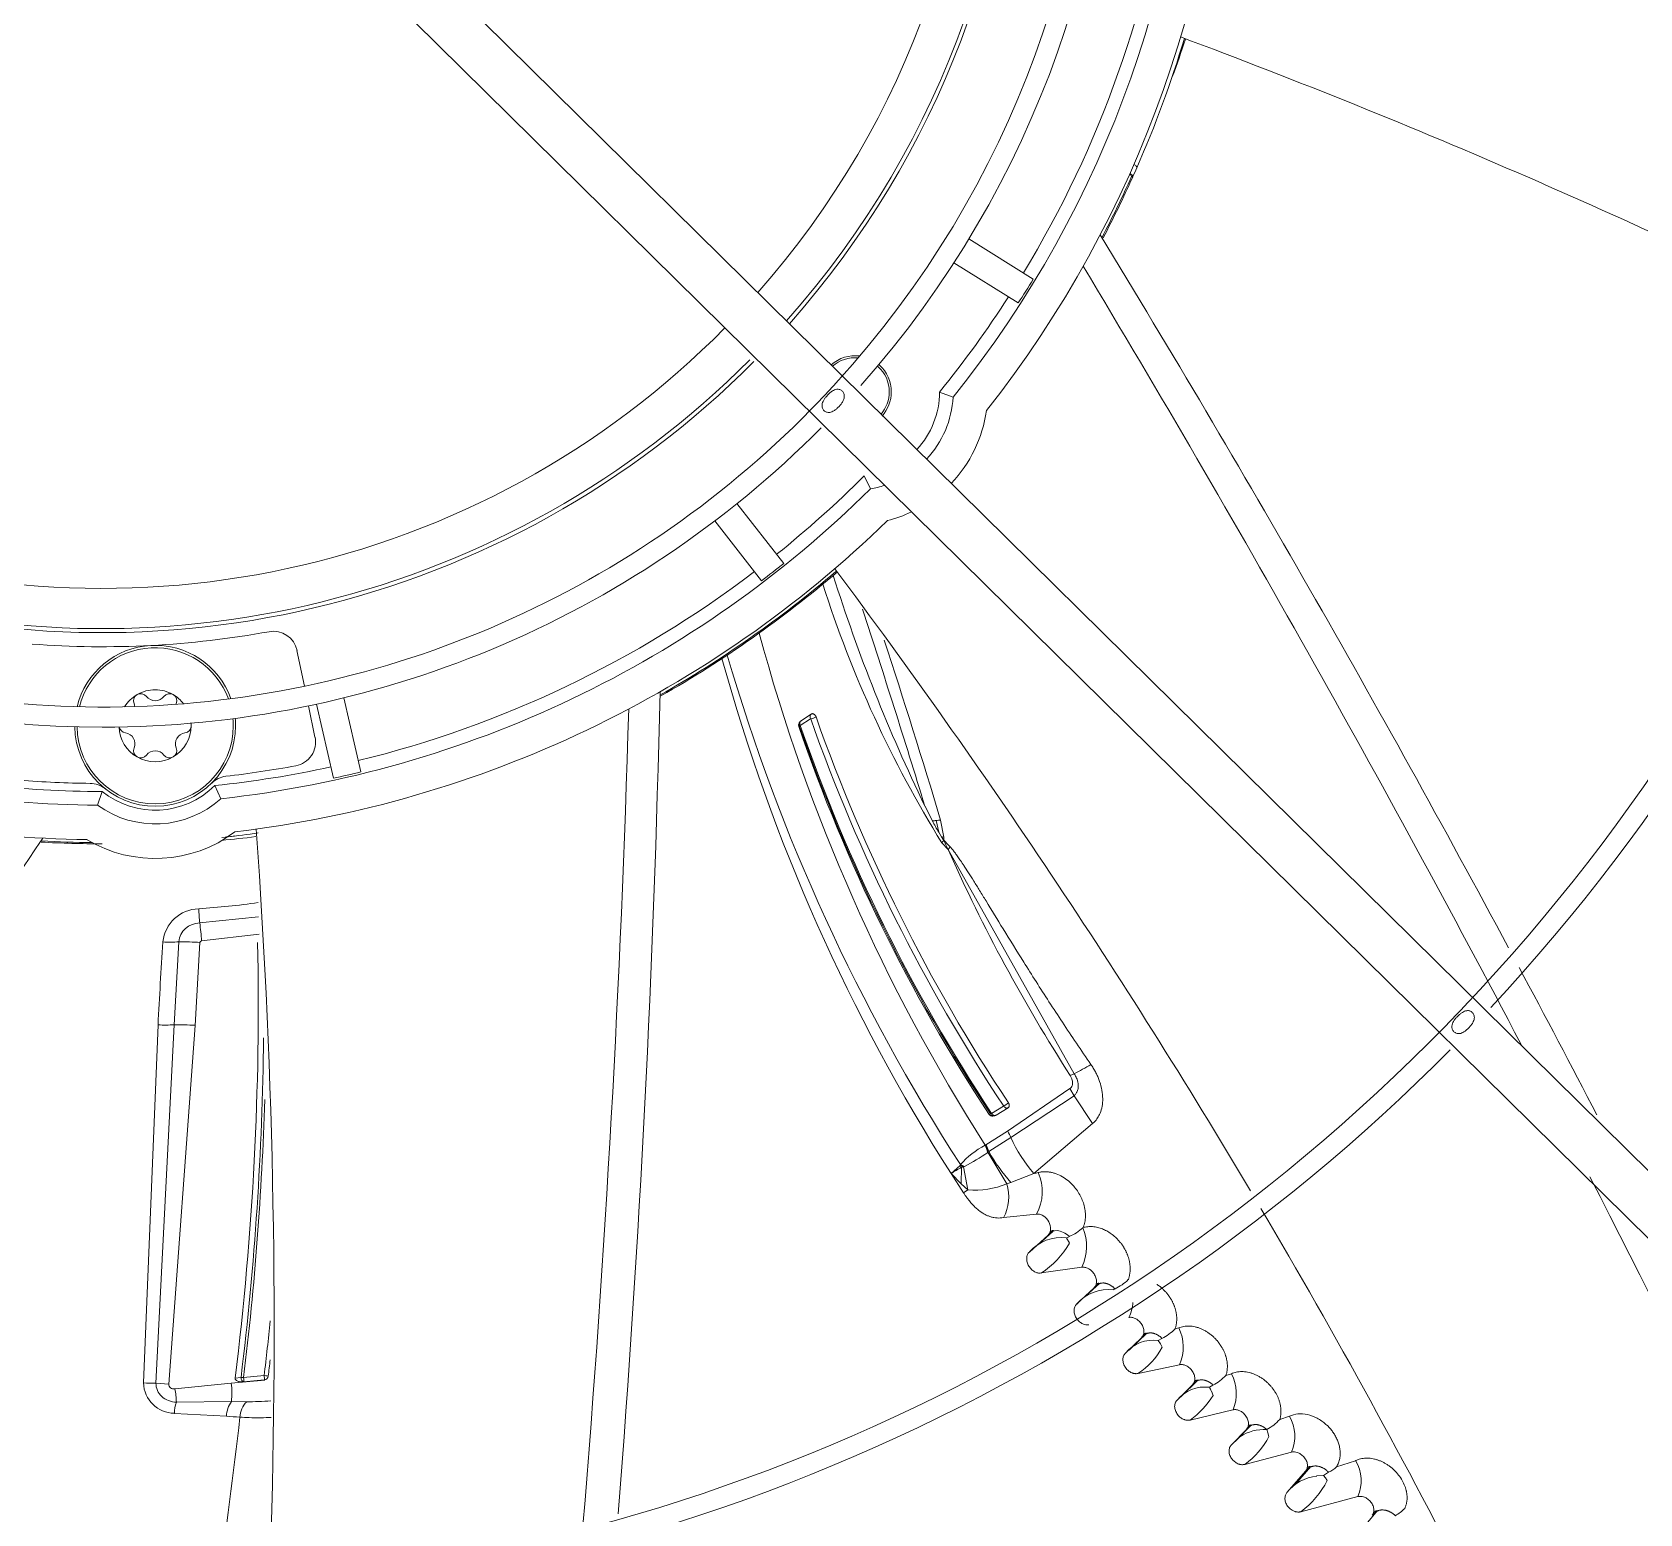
# Model space of a CAD drawing. Header units: millimetres. Extents: x 113490 to 142599, y -20467 to 115.
# Drawn here: x 122950.5 to 123150.5, y -11583.8 to -11399.6 of the extents above; entities that cross this region are included whole.
import ezdxf

# ---------------------------------------------------------------- set-up
doc = ezdxf.new("R2010")
doc.units = ezdxf.units.MM
doc.layers.add('DV3_0', color=7, linetype='Continuous')

msp = doc.modelspace()

# ---------------------------------------------------------------- linework, layer by layer
at = {"layer": 'DV3_0', "color": 7, "linetype": 'Continuous', "lineweight": 15}
for p, q in [((123286.33, -11674.11), (122977.04, -11369.11)), ((122973.48, -11374.03), (123282.15, -11678.41)), ((123075.01, -11430.27), (123067.01, -11425.27)), ((123073.16, -11433.24), (123065.15, -11428.24)), ((123063.37, -11444.32), (123065.06, -11444.94)), ((123053.99, -11454.74), (123054.79, -11456.35)), ((123043.99, -11465.63), (123038.18, -11458.19)), ((123041.24, -11467.79), (123035.42, -11460.35)), ((122983.46, -11476.46), (122984.39, -11480.9)), ((122984.9, -11483.35), (122985.7, -11487.23)), ((122988, -11492.34), (122985.87, -11483.14)), ((122991.41, -11491.55), (122989.28, -11482.36)), ((123046.05, -11485.8), (123047.34, -11484.95)), ((123046.16, -11485.2), (123047.45, -11484.35)), ((123045.87, -11485.9), (123045.93, -11485.8)), ((122973.24, -11493.26), (122973.99, -11494.89)), ((122958.66, -11495.69), (122959.24, -11493.99)), ((123063.71, -11499.77), (123063.61, -11499.62)), ((123063.71, -11499.77), (123063.7, -11499.63)), ((123063.92, -11499.97), (123063.91, -11499.67)), ((122971.36, -11510.34), (122978.68, -11509.58)), ((122968.21, -11522.99), (122968.75, -11512.69)), ((122970.8, -11523.07), (122971.4, -11512.75)), ((122971.6, -11512.57), (122978.75, -11511.73)), ((122964.37, -11567.53), (122966.18, -11523)), ((122965.93, -11567.56), (122968.21, -11522.99)), ((122967.53, -11567.67), (122970.8, -11523.07)), ((123079.62, -11529.31), (123080.12, -11529.09)), ((123071.84, -11536.24), (123079.58, -11530.94)), ((123079.58, -11530.94), (123080.09, -11531.82)), ((123071.34, -11533.11), (123069.84, -11534.01)), ((123071.89, -11533.31), (123070.39, -11534.22)), ((123072.23, -11537.03), (123080.09, -11531.82)), ((123080.09, -11531.82), (123082.41, -11535.29)), ((123069.71, -11534.08), (123069.53, -11534.15)), ((123069.12, -11537.91), (123071.84, -11536.24)), ((123069.51, -11538.76), (123072.23, -11537.03)), ((123069.05, -11537.95), (123069.12, -11537.91)), ((123069.35, -11538.87), (123069.38, -11538.85)), ((123069.38, -11538.85), (123069.51, -11538.76)), ((123071.75, -11542.78), (123069.38, -11538.85)), ((123066.36, -11543.9), (123064.8, -11541.48)), ((123065.92, -11540.5), (123065.96, -11540.44)), ((123065.92, -11540.5), (123066.08, -11540.71)), ((123065.96, -11540.44), (123066.35, -11540.66)), ((123065.97, -11540.39), (123066.48, -11540.61)), ((123066.35, -11540.66), (123066.48, -11540.61)), ((123066.89, -11543.51), (123066.35, -11540.66)), ((123075.09, -11541.49), (123072.23, -11542.59)), ((123071.33, -11546.98), (123075.42, -11546.53)), ((123076.87, -11549.14), (123074.54, -11551.25)), ((123077.44, -11548.69), (123075.74, -11550.23)), ((123079.16, -11549.51), (123079.51, -11549.33)), ((123079.52, -11550.13), (123079.16, -11549.51)), ((123081.08, -11553.14), (123076, -11553.86)), ((123080.42, -11557.72), (123082.58, -11555.71)), ((123083.27, -11555.15), (123081.58, -11556.71)), ((123086.89, -11554.67), (123086.83, -11554.69)), ((123084.98, -11555.94), (123085.18, -11555.83)), ((123089.14, -11561.36), (123086.96, -11563.44)), ((123093.11, -11560.69), (123092.66, -11560.81)), ((123086.48, -11563.83), (123088.48, -11561.91)), ((123090.57, -11562.26), (123091.03, -11561.99)), ((123090.57, -11562.26), (123090.83, -11562.66)), ((123090.83, -11562.66), (123091.06, -11563.09)), ((123093.22, -11565.27), (123088.05, -11566.36)), ((122975.29, -11567.55), (122968.28, -11568.26)), ((122979.47, -11567.19), (122975.29, -11567.55)), ((122976.5, -11566.84), (122975.77, -11566.93)), ((122976.82, -11566.87), (122976.5, -11566.84)), ((122979.37, -11566.62), (122976.82, -11566.87)), ((122979.4, -11567.15), (122976.83, -11567.39)), ((123095.49, -11567.2), (123093.38, -11569.27)), ((123099.66, -11566.39), (123098.98, -11566.59)), ((123092.91, -11569.66), (123094.83, -11567.75)), ((123096.93, -11568.07), (123097.37, -11567.8)), ((123097.17, -11568.57), (123097.38, -11569.09)), ((122974.7, -11571.66), (122968.22, -11571.31)), ((122975.31, -11569.83), (122968.47, -11569.93)), ((122977.21, -11569.86), (122975.31, -11569.83)), ((123099.86, -11570.88), (123094.53, -11572.14)), ((123106.88, -11571.67), (123105.68, -11572.06)), ((123099.66, -11575.22), (123101.52, -11573.31)), ((123102.16, -11572.76), (123100.13, -11574.83)), ((123104.06, -11573.32), (123104.21, -11573.75)), ((123099.66, -11575.22), (123100.73, -11574.22)), ((123104.21, -11573.75), (123104.33, -11574.17)), ((123107.15, -11576.13), (123101.33, -11577.66)), ((123115.11, -11577.2), (123112.74, -11577.96)), ((123106.57, -11581.16), (123108.89, -11578.49)), ((123109.56, -11577.92), (123107.63, -11580.13)), ((123110.26, -11579.1), (123111.13, -11579.05)), ((123111.13, -11579.05), (123111.75, -11578.64)), ((123111.13, -11579.05), (123111.35, -11579.34)), ((123111.35, -11579.34), (123111.57, -11579.66)), ((123115.39, -11581.67), (123108.29, -11583.54)), ((123117.83, -11583.41), (123115.99, -11585.6))]:
    msp.add_line(p, q, dxfattribs=at)
at = {"layer": 'DV3_0', "color": 7, "linetype": 'Continuous', "lineweight": 20}
for p, q in [((123087.38, -11417.6), (123087.25, -11417.54)), ((123062.5, -11497.65), (123061.54, -11495.79)), ((123063.27, -11499.05), (123062.95, -11497.6)), ((123063.91, -11499.67), (123063.49, -11497.55)), ((123063.61, -11499.62), (123063.27, -11499.05)), ((123063.61, -11499.62), (123063.7, -11499.63)), ((123063.7, -11499.63), (123063.91, -11499.67)), ((123063.91, -11500.06), (123063.67, -11500.39)), ((123064.44, -11501.2), (123063.67, -11500.39)), ((123063.82, -11499.94), (123063.71, -11499.77)), ((123063.82, -11499.94), (123063.92, -11499.97)), ((123063.91, -11500.06), (123063.92, -11499.97)), ((123064.17, -11500.63), (123063.91, -11500.06)), ((123064.44, -11501.2), (123064.17, -11500.63)), ((123064.44, -11501.2), (123064.68, -11500.87)), ((123080.12, -11529.09), (123064.44, -11501.2)), ((123082.41, -11535.29), (123075.09, -11541.49)), ((123069.03, -11537.96), (123069.05, -11537.95)), ((123064.8, -11541.48), (123065.92, -11540.5)), ((123066.04, -11542.76), (123064.8, -11541.48)), ((123065.96, -11540.44), (123065.97, -11540.39)), ((123066.08, -11540.71), (123066.04, -11542.76)), ((123066.89, -11543.51), (123066.04, -11542.76)), ((123066.36, -11543.9), (123066.89, -11543.51)), ((123072.23, -11542.59), (123071.75, -11542.78)), ((122967.53, -11567.67), (122965.93, -11567.56))]:
    msp.add_line(p, q, dxfattribs=at)
at = {"layer": 'DV3_0', "color": 7, "linetype": 'Continuous', "lineweight": 15}
for centre, radius, start, end in [((122959.24, -11359.99), 236, 317.0271, 45.7088), ((122959.24, -11359.99), 233.5, 316.4663, 45.8392), ((122959.24, -11359.99), 126, 318.4756, 45.1616), ((122959.24, -11359.99), 123.5, 317.6348, 45.2819), ((122959.24, -11359.99), 113.75, 318.4247, 44.9979), ((122959.24, -11359.99), 114.25, 318.4114, 0), ((122959.24, -11359.99), 135.7, 321.2429, 359.7571), ((122959.24, -11359.99), 140, 321.7677, 359.2323), ((122959.24, -11359.99), 134, 328.7483, 352.2517), ((122959.24, -11359.99), 140.5, 336.3104, 343.3028), ((122972.83, -11361), 127.37, 339.734, 341.9536), ((122788.51, -12217.42), 872.25, 63.43384, 69.5445), ((122959.24, -11359.99), 140.5, 332.3654, 335.7939), ((121512.13, -12384.07), 1840.9, 28.22591, 31.40572), ((121434.86, -12419.24), 1921.39, 27.72245, 31.03383), ((122959.24, -11359.99), 134, 320.9991, 327.2517), ((122959.24, -11359.99), 114.25, 251.4688, 315.1695), ((122959.24, -11359.99), 113.75, 252.7316, 315.086), ((123052.87, -11444.3), 4.5, 82.604, 131.7492), ((123052.87, -11444.3), 4.25, 84.8173, 131.5341), ((123052.87, -11444.3), 4.25, 0, 48), ((123052.87, -11444.3), 4.5, 0, 48), ((122959.24, -11359.99), 123.5, 316.2428, 317.6348), ((122959.24, -11359.99), 123.5, 226.1082, 316.2428), ((123052.87, -11444.3), 4.25, 319.2681, 0), ((123052.87, -11444.3), 4.5, 318, 0), ((123052.87, -11444.3), 10.5, 316.9653, 359.8902), ((123052.87, -11444.3), 12.2, 316.7471, 356.9852), ((123052.87, -11444.3), 16.5, 316.3964, 351.8862), ((122959.24, -11359.99), 126, 270, 315.2026), ((122959.24, -11359.99), 126, 228.4752, 270), ((122959.24, -11359.99), 134, 308.7483, 315.0009), ((122959.24, -11359.99), 135.7, 276.2429, 314.7571), ((123052.87, -11444.3), 12.2, 279.0148, 287.4816), ((123052.87, -11444.3), 16.5, 284.1138, 295.142), ((122959.24, -11359.99), 140, 276.7677, 314.2323), ((122959.24, -11359.99), 134, 283.7483, 307.2517), ((122959.24, -11359.99), 140.5, 299.6325, 310.6019), ((122352.06, -11989.01), 872.25, 30.70257, 36.8175), ((122959.24, -11359.99), 116, 265.6946, 280.3054), ((122980.53, -11477.07), 3, 11.75, 100.3054), ((123263.14, -11414.25), 230.17, 195.1216, 212.5095), ((122965.83, -11485.82), 10, 19.6905, 166.3095), ((123263.64, -11414.63), 235.85, 195.4508, 212.5348), ((123268.36, -11409.44), 241.06, 196.2834, 212.9029), ((122965.83, -11485.82), 4.48, 90, 120), ((122965.83, -11485.82), 4.48, 60, 90), ((121188.2, -11439.15), 1840.9, 355.49356, 358.67872), ((122965.83, -11485.82), 4.48, 120, 148.1887), ((122964.04, -11482.72), 0.895, 120, 202.4776), ((122961.96, -11483.58), 1.36, 6.618, 22.4776), ((122964.04, -11482.72), 0.895, 37.5224, 120), ((122965.83, -11481.34), 1.36, 217.5224, 322.4776), ((122967.62, -11482.72), 0.895, 60, 142.4776), ((122965.83, -11485.82), 4.47, 37.8113, 60), ((122967.62, -11482.72), 0.895, 337.5224, 60), ((122969.71, -11483.58), 1.36, 157.5224, 161.5363), ((121104.17, -11426.96), 1921.39, 355.27432, 358.30683), ((122969.41, -11485.82), 0.895, 0, 20.2402), ((122965.83, -11485.82), 4.47, 0, 4.0175), ((122965.83, -11485.82), 10, 0, 5.2742), ((123046.48, -11485.74), 0.635, 120.3769, 194.3524), ((123046.39, -11485.63), 0.493, 117.9807, 200.505), ((123046.63, -11481.79), 3.25, 282.6415, 295.2259), ((123254.01, -11412.02), 219.15, 199.4393, 213.5401), ((123254.29, -11411.87), 218.76, 199.4529, 213.5312), ((122965.83, -11485.82), 10, 180.7258, 0), ((122965.83, -11485.82), 4.48, 181.9825, 240), ((122962.25, -11485.82), 0.895, 189.9487, 262.4776), ((122961.96, -11488.06), 1.36, 337.5224, 82.4776), ((122965.83, -11485.82), 4.47, 300, 0), ((122969.71, -11488.06), 1.36, 97.5224, 202.4776), ((122969.41, -11485.82), 0.895, 277.5224, 0), ((122982.77, -11487.84), 3, 280.4277, 11.75), ((123248.84, -11416.28), 214.58, 198.9328, 213.3194), ((123250.03, -11415.28), 215.94, 199.0626, 213.3779), ((123250.49, -11414.91), 216.38, 199.1244, 213.3976), ((122964.04, -11488.92), 0.895, 157.5224, 240), ((122964.04, -11488.92), 0.895, 240, 322.4776), ((122965.83, -11485.82), 4.47, 240, 300), ((122965.83, -11490.29), 1.36, 37.5224, 142.4776), ((122967.62, -11488.92), 0.895, 217.5224, 300), ((122967.62, -11488.92), 0.895, 300, 22.4776), ((122959.24, -11359.99), 135.7, 253.0696, 269.7571), ((122959.24, -11359.99), 134, 275.9991, 282.2517), ((122959.24, -11359.99), 133, 276.6363, 280.4277), ((122959.24, -11359.99), 140, 252.2495, 269.2323), ((122959.24, -11359.99), 134, 263.7483, 270.0009), ((122959.24, -11359.99), 133, 265.5723, 269.3637), ((122957.73, -11495.98), 3, 51.432, 89.3637), ((122965.83, -11485.82), 10.5, 231.1098, 314.8902), ((122974.96, -11495.08), 3, 96.6363, 134.568), ((122965.83, -11485.82), 12.2, 234.0148, 311.9852), ((122965.83, -11485.82), 16.5, 239.1138, 306.8862), ((122961.63, -11363.74), 136.89, 275.2143, 277.0138), ((122959.24, -11359.99), 140.5, 276.0812, 276.7288), ((122959.24, -11359.99), 140.5, 276.3104, 277.9407), ((122108.37, -11560.89), 872.25, 357.96174, 4.0905), ((121426.55, -10469.09), 1840.9, 322.75622, 325.95172), ((122959.24, -11359.99), 140.5, 266.9058, 270), ((123066.43, -11498.07), 3.21, 215.5979, 218.278), ((123255.32, -11416.25), 208.93, 203.992, 212.7603), ((122959.24, -11359.99), 551.5, 285.4775, 344.5225), ((122971.38, -11513.2), 4.63, 91.677, 173.6961), ((122964.83, -11410.05), 98.73, 273.729, 278.0386), ((123026.77, -11505.79), 55.59, 182.8759, 184.6923), ((122949.1, -11513.86), 22.54, 3.2928, 8.9994), ((123819.35, -11567.42), 854.32, 176.32767, 177.02013), ((122967.71, -11497.93), 14.79, 266.4086, 274.0242), ((122969.08, -11552.82), 40.13, 86.6778, 90.4706), ((122971.61, -11512.78), 0.209, 91.4679, 174.3439), ((122602.53, -11520.48), 376.12, 352.907, 1.1721), ((121512.13, -12384.07), 1840.9, 27.49382, 28.13982), ((122959.24, -11359.99), 233.5, 315.7154, 316.4663), ((122959.24, -11359.99), 233.5, 225.7814, 315.7154), ((122601.45, -11520.81), 377.87, 353.0031, 359.425), ((122959.24, -11359.99), 236, 270, 315.2644), ((123059.17, -11488.63), 45.56, 297.3771, 300.36), ((122959.24, -11359.99), 236, 227.0266, 270), ((122601.17, -11520.91), 378.45, 353.0249, 358.275), ((123068.14, -11527.64), 6.34, 300.3343, 306.7823), ((123069.27, -11533.06), 1.11, 293.1128, 301.0288), ((123070.12, -11533.82), 0.486, 212.6809, 304.1901), ((123074.35, -11547.8), 11.19, 118.3562, 138.4923), ((123052.15, -11513.63), 30.55, 297.9795, 304.2758), ((123066.46, -11539.36), 2.93, 9.6098, 28.6807), ((123066.47, -11539.42), 2.97, 10.9843, 29.6557), ((123066.14, -11540.23), 0.478, 262.6265, 295.5933), ((123040.12, -11363.84), 181.06, 281.1372, 281.3151), ((123070.43, -11543.73), 5.72, 330.7489, 24.2522), ((123066.45, -11544.38), 5.53, 331.8842, 16.797), ((121434.86, -12419.24), 1921.39, 24.56568, 27.16861), ((122352.06, -11989.01), 872.25, 23.32871, 30.53654), ((123078.46, -11554.66), 5.2, 82.2332, 138.9483), ((123077.06, -11543.7), 6.13, 293.4978, 312.3418), ((123075.66, -11550.56), 6, 334.5296, 22.8148), ((123081.27, -11548.3), 0.106, 127.455, 138.9521), ((123070.01, -11544.69), 10.96, 303.1447, 330.2122), ((123082.66, -11550.42), 5.97, 295.061, 314.3575), ((123084.38, -11561.13), 5.22, 83.3621, 139.2655), ((123081.79, -11557.06), 5.64, 335.6062, 355.4046), ((122602.02, -11521.14), 380.09, 353.1278, 354.1591), ((123088.43, -11556.67), 5.92, 296.0332, 315.5868), ((123088.29, -11563.1), 5.39, 336.3081, 26.5856), ((123089.95, -11566.75), 4.54, 82.1058, 139.9003), ((123083.46, -11559.1), 8.58, 302.2935, 332.2899), ((122602.44, -11521.03), 380.2, 353.0998, 353.4128), ((122965.9, -11533.26), 34.3, 267.44, 270.0482), ((122963.22, -11568.79), 12.14, 355.0591, 5.8733), ((122976.99, -11567.02), 2.42, 356.9375, 9.4378), ((122979.37, -11566.62), 0.525, 273.0385, 351.1166), ((123094.7, -11562.55), 5.89, 296.95, 316.6197), ((123095.08, -11568.84), 5.2, 336.8968, 28.1141), ((122956.37, -11570.46), 12.11, 2.5011, 10.4819), ((123096.37, -11572.54), 4.5, 82.8527, 140.2674), ((123088.56, -11563.71), 10.33, 305.3082, 328.6579), ((123091.1, -11571.13), 6.59, 22.8107, 27.6678), ((122973.07, -11571.48), 4.86, 161.4487, 177.9536), ((122957.54, -11807.97), 236.93, 85.4419, 85.8481), ((122979.08, -11571.83), 2.71, 133.5995, 179.149), ((123102.48, -11574.17), 5.06, 337.2472, 29.5928), ((123103.77, -11578.86), 5.55, 87.0019, 123.1926), ((123101.32, -11568.14), 5.86, 297.8556, 317.9842), ((123095.19, -11569.33), 10.35, 306.4065, 332.1042), ((123110.73, -11579.72), 5.06, 337.3362, 29.9393), ((123110.87, -11584.53), 5.46, 96.3262, 141.9258), ((123101.88, -11574.8), 10.84, 306.252, 333.384), ((123109, -11573.5), 5.83, 298.135, 309.9847), ((123117.15, -11578.99), 5.82, 299.8593, 314.3251)]:
    msp.add_arc(centre, radius, start, end, dxfattribs=at)
at = {"layer": 'DV3_0', "color": 7, "linetype": 'Continuous', "lineweight": 20}
for centre, radius, start, end in [((122959.24, -11359.99), 108.75, 318.5638, 45.4011), ((122959.24, -11359.99), 140.35, 332.362, 335.7939), ((122959.24, -11359.99), 108.75, 249.0395, 315.4011), ((122959.24, -11359.99), 140.35, 299.6151, 310.5445), ((123254.69, -11402.41), 214.54, 197.5546, 205.8027), ((123184.78, -11425.14), 142.58, 197.5793, 211.8537), ((121784.51, -11886.84), 1335.56, 17.02527, 18.12677), ((122328.91, -11715.7), 766.29, 16.54046, 18.29437), ((122965.83, -11485.82), 9.71, 20.0694, 165.9306), ((122965.83, -11485.82), 9.71, 0, 5.2074), ((122965.83, -11485.82), 9.71, 180.7926, 0), ((123103.79, -11475.77), 46.74, 207.9173, 209.8819), ((122959.24, -11359.99), 140.35, 266.9096, 269.4932), ((123179.79, -11390.85), 159.23, 223.3026, 223.7042), ((122971.36, -11512.96), 2.62, 89.8439, 174.0643), ((122967.11, -11505.58), 17.45, 266.9497, 273.595), ((122968.14, -11571.71), 48.72, 86.8807, 89.9289), ((123069.42, -11537.94), 2.96, 17.8925, 35.1018), ((123090.02, -11528.75), 19.62, 204.9566, 220.4757), ((123066.74, -11539.5), 2.86, 14.9315, 33.7265), ((123087.56, -11528.83), 20.6, 208.8348, 221.922), ((123046.6, -11509.77), 36.56, 299.8509, 302.1929), ((123067.79, -11532.92), 10.63, 265.1255, 291.8661), ((122968.25, -11567.42), 3.88, 181.5118, 269.5572), ((122978.16, -11571.81), 3.47, 145.1788, 177.5249)]:
    msp.add_arc(centre, radius, start, end, dxfattribs=at)
for centre, major_axis, ratio, start_param, end_param in [((123086.93, -11417.39), (0.456, -0.205), 0.498451, 0, 1.57124), ((123086.93, -11417.39), (0.302, -0.399), 0.432332, 0.901374, 1.803204), ((123087.44, -11416.24), (0.458, -0.201), 0.498743, 0, 1.571241), ((123042.24, -11513.2), (36.82, 12.36), 0.272936, 0.884781, 0.899668), ((123042.24, -11513.2), (36.82, 12.36), 0.272936, 0.867185, 0.884781)]:
    msp.add_ellipse(centre, major_axis=major_axis, ratio=ratio, start_param=start_param, end_param=end_param, dxfattribs=at)
at = {"layer": 'DV3_0', "color": 7, "linetype": 'Continuous', "lineweight": 15}
for centre, major_axis, ratio, start_param, end_param in [((122915.75, -11345.04), (176.32, -60.71), 0.866797, -0.078814, -0.070986), ((123070.65, -11429.61), (-11.56, -18.5), 0.186545, 1.490488, 1.651105), ((123040.12, -11463.51), (-17.19, -13.43), 0.186545, 1.490488, 1.651105), ((122988.79, -11487.99), (-21.26, -4.91), 0.186545, 1.490488, 1.651105)]:
    msp.add_ellipse(centre, major_axis=major_axis, ratio=ratio, start_param=start_param, end_param=end_param, dxfattribs=at)
for points, knots in [([(123049, -11446.62), (123048.96, -11446.58), (123048.88, -11446.49), (123048.76, -11446.25), (123048.73, -11445.84), (123048.91, -11445.4), (123049.17, -11445.01), (123049.53, -11444.6), (123049.99, -11444.19), (123050.52, -11443.95), (123050.9, -11443.98), (123051.14, -11444.09), (123051.23, -11444.17), (123051.27, -11444.2)], [0, 0, 0, 0, 0.040646, 0.082274, 0.181944, 0.323646, 0.41357, 0.509807, 0.690903, 0.824258, 0.919018, 0.959797, 1, 1, 1, 1]), ([(123051.27, -11444.2), (123051.31, -11444.25), (123051.4, -11444.34), (123051.51, -11444.59), (123051.55, -11444.99), (123051.38, -11445.44), (123051.12, -11445.83), (123050.85, -11446.15), (123050.55, -11446.43), (123050.18, -11446.7), (123049.77, -11446.88), (123049.38, -11446.85), (123049.14, -11446.74), (123049.05, -11446.66), (123049, -11446.62)], [0, 0, 0, 0, 0.040717, 0.082601, 0.183674, 0.325225, 0.413967, 0.5088, 0.602375, 0.688214, 0.822702, 0.918959, 0.959862, 1, 1, 1, 1]), ([(123046.05, -11485.8), (123046.05, -11485.78), (123046.03, -11485.74), (123046.01, -11485.69), (123045.99, -11485.62), (123045.98, -11485.54), (123045.98, -11485.44), (123046.01, -11485.36), (123046.05, -11485.29), (123046.1, -11485.23), (123046.14, -11485.21), (123046.16, -11485.2)], [0, 0, 0, 0, 0.068654, 0.146101, 0.232585, 0.334041, 0.480381, 0.632297, 0.740255, 0.880768, 1, 1, 1, 1]), ([(123047.34, -11484.95), (123047.28, -11484.84), (123047.26, -11484.71), (123047.3, -11484.48), (123047.36, -11484.39), (123047.45, -11484.35)], [0, 0, 0, 0, 0.5, 0.5, 1, 1, 1, 1]), ([(123047.45, -11484.35), (123047.46, -11484.34), (123047.49, -11484.33), (123047.54, -11484.31), (123047.6, -11484.31), (123047.67, -11484.33), (123047.75, -11484.37), (123047.84, -11484.43), (123047.91, -11484.52), (123047.98, -11484.62), (123048, -11484.69), (123048.02, -11484.72)], [0, 0, 0, 0, 0.075079, 0.150644, 0.228664, 0.352639, 0.477385, 0.607267, 0.740203, 0.871682, 1, 1, 1, 1]), ([(123046.05, -11485.8), (123046.02, -11485.8), (123045.97, -11485.81), (123045.94, -11485.81), (123045.93, -11485.8)], [0, 0, 0, 0, 0.499963, 1, 1, 1, 1]), ([(123127.33, -11523.86), (123127.29, -11523.81), (123127.21, -11523.72), (123127.09, -11523.49), (123127.06, -11523.09), (123127.23, -11522.65), (123127.5, -11522.26), (123127.77, -11521.95), (123128.08, -11521.67), (123128.45, -11521.4), (123128.87, -11521.21), (123129.26, -11521.24), (123129.49, -11521.35), (123129.58, -11521.43), (123129.63, -11521.47)], [0, 0, 0, 0, 0.040488, 0.081902, 0.180627, 0.320355, 0.409206, 0.504808, 0.600124, 0.687341, 0.822717, 0.918807, 0.959755, 1, 1, 1, 1]), ([(123129.63, -11521.47), (123129.67, -11521.51), (123129.75, -11521.6), (123129.87, -11521.85), (123129.9, -11522.25), (123129.73, -11522.68), (123129.46, -11523.07), (123129.19, -11523.38), (123128.89, -11523.66), (123128.52, -11523.94), (123128.1, -11524.12), (123127.7, -11524.09), (123127.47, -11523.98), (123127.37, -11523.9), (123127.33, -11523.86)], [0, 0, 0, 0, 0.040529, 0.082096, 0.181604, 0.321297, 0.409637, 0.504692, 0.598943, 0.685714, 0.821727, 0.918717, 0.959765, 1, 1, 1, 1]), ([(123071.34, -11533.11), (123071.35, -11533.12), (123071.37, -11533.15), (123071.41, -11533.19), (123071.44, -11533.22), (123071.49, -11533.26), (123071.54, -11533.3), (123071.63, -11533.35), (123071.73, -11533.36), (123071.82, -11533.35), (123071.87, -11533.32), (123071.89, -11533.31)], [0, 0, 0, 0, 0.074951, 0.140477, 0.196539, 0.243124, 0.374483, 0.49079, 0.674123, 0.840338, 1, 1, 1, 1]), ([(123071.94, -11532.71), (123071.95, -11532.73), (123071.97, -11532.77), (123072, -11532.83), (123072.02, -11532.9), (123072.04, -11532.98), (123072.04, -11533.07), (123072.02, -11533.17), (123071.97, -11533.25), (123071.92, -11533.29), (123071.89, -11533.31)], [0, 0, 0, 0, 0.086581, 0.173323, 0.261691, 0.392619, 0.521302, 0.685994, 0.841523, 1, 1, 1, 1]), ([(123070.39, -11534.22), (123070.36, -11534.23), (123070.32, -11534.26), (123070.24, -11534.29), (123070.16, -11534.32), (123070.06, -11534.34), (123069.94, -11534.35), (123069.81, -11534.34), (123069.7, -11534.3), (123069.6, -11534.24), (123069.55, -11534.18), (123069.53, -11534.15)], [0, 0, 0, 0, 0.099456, 0.197178, 0.293807, 0.390006, 0.537714, 0.671041, 0.795208, 0.901241, 1, 1, 1, 1]), ([(123069.84, -11534.01), (123069.91, -11534.12), (123070.02, -11534.2), (123070.22, -11534.28), (123070.32, -11534.27), (123070.39, -11534.22)], [0, 0, 0, 0, 0.5, 0.5, 1, 1, 1, 1]), ([(123075.64, -11541.38), (123075.7, -11541.36), (123075.82, -11541.33), (123076, -11541.3), (123076.18, -11541.28), (123076.36, -11541.27), (123076.55, -11541.26), (123076.73, -11541.27), (123076.92, -11541.29), (123077.11, -11541.32), (123077.3, -11541.35), (123077.49, -11541.4), (123077.68, -11541.46), (123078.08, -11541.6), (123078.67, -11541.88), (123079.41, -11542.4), (123080.02, -11543.01), (123080.52, -11543.64), (123080.9, -11544.29), (123081.21, -11544.96), (123081.38, -11545.56), (123081.47, -11546.06), (123081.51, -11546.44), (123081.52, -11546.82), (123081.49, -11547.18), (123081.43, -11547.54), (123081.34, -11547.89), (123081.25, -11548.11), (123081.21, -11548.22)], [0, 0, 0, 0, 0.01916, 0.038106, 0.056888, 0.075557, 0.094165, 0.112765, 0.131411, 0.150154, 0.169045, 0.188136, 0.207474, 0.227106, 0.308139, 0.388604, 0.471786, 0.538196, 0.605101, 0.673066, 0.74109, 0.778944, 0.816044, 0.852661, 0.889074, 0.925575, 0.962455, 1, 1, 1, 1]), ([(123066.36, -11543.9), (123066.43, -11544), (123066.56, -11544.2), (123066.77, -11544.49), (123066.97, -11544.76), (123067.17, -11545.01), (123067.37, -11545.24), (123067.57, -11545.46), (123067.77, -11545.66), (123067.97, -11545.85), (123068.17, -11546.02), (123068.37, -11546.17), (123068.57, -11546.31), (123068.76, -11546.44), (123069.02, -11546.59), (123069.34, -11546.74), (123069.73, -11546.88), (123070.12, -11546.97), (123070.52, -11547.02), (123070.93, -11547.03), (123071.2, -11547), (123071.33, -11546.98)], [0, 0, 0, 0, 0.057027, 0.111487, 0.163518, 0.213259, 0.260853, 0.306447, 0.350191, 0.392239, 0.432746, 0.471873, 0.509778, 0.546624, 0.582569, 0.6503, 0.717455, 0.785065, 0.854112, 0.925494, 1, 1, 1, 1]), ([(123075.42, -11546.53), (123075.88, -11546.48), (123076.44, -11546.75), (123077.01, -11547.54), (123077.15, -11547.88), (123077.21, -11548.56), (123077.12, -11548.91), (123076.87, -11549.14)], [0, 0, 0, 0, 0.5, 0.5, 0.75, 0.75, 1, 1, 1, 1]), ([(123079.51, -11549.33), (123079.05, -11548.9), (123078.49, -11548.63), (123077.52, -11548.56), (123077.1, -11548.75), (123076.87, -11549.14)], [0, 0, 0, 0, 0.5, 0.5, 1, 1, 1, 1]), ([(123086.83, -11554.69), (123086.85, -11554.64), (123086.89, -11554.53), (123086.94, -11554.37), (123086.98, -11554.2), (123087.01, -11554.04), (123087.04, -11553.87), (123087.06, -11553.71), (123087.07, -11553.54), (123087.08, -11553.37), (123087.07, -11553.2), (123087.07, -11553.04), (123087.05, -11552.87), (123087.03, -11552.71), (123087.01, -11552.55), (123086.97, -11552.39), (123086.94, -11552.23), (123086.9, -11552.07), (123086.85, -11551.92), (123086.8, -11551.76), (123086.74, -11551.62), (123086.69, -11551.47), (123086.62, -11551.32), (123086.56, -11551.18), (123086.49, -11551.05), (123086.42, -11550.91), (123086.34, -11550.78), (123086.27, -11550.65), (123086.19, -11550.53), (123086.1, -11550.41), (123086.02, -11550.29), (123085.94, -11550.18), (123085.85, -11550.07), (123085.77, -11549.97), (123085.68, -11549.86), (123085.59, -11549.77), (123085.37, -11549.53), (123085, -11549.19), (123084.45, -11548.79), (123083.9, -11548.49), (123083.43, -11548.3), (123083.04, -11548.19), (123082.72, -11548.13), (123082.4, -11548.09), (123082.09, -11548.08), (123081.79, -11548.1), (123081.49, -11548.14), (123081.3, -11548.19), (123081.21, -11548.22)], [0, 0, 0, 0, 0.018271, 0.036367, 0.054293, 0.072053, 0.089651, 0.107087, 0.124357, 0.141458, 0.15839, 0.17515, 0.19174, 0.208158, 0.224405, 0.240482, 0.256387, 0.272115, 0.287663, 0.303028, 0.318207, 0.3332, 0.348005, 0.36262, 0.377045, 0.391281, 0.405327, 0.419176, 0.432823, 0.446261, 0.459487, 0.4725, 0.485297, 0.497878, 0.510245, 0.522398, 0.534339, 0.599607, 0.661765, 0.720651, 0.776416, 0.808812, 0.841042, 0.873103, 0.905011, 0.936795, 0.968461, 1, 1, 1, 1]), ([(123074.54, -11551.25), (123074.44, -11551.33), (123074.28, -11551.56), (123074.18, -11552), (123074.24, -11552.51), (123074.45, -11553.01), (123074.79, -11553.43), (123075.18, -11553.72), (123075.59, -11553.87), (123075.86, -11553.88), (123076, -11553.86)], [0, 0, 0, 0, 0.124936, 0.249948, 0.37496, 0.499972, 0.624983, 0.749995, 0.875007, 1, 1, 1, 1]), ([(123082.58, -11555.71), (123082.62, -11555.66), (123082.71, -11555.57), (123082.84, -11555.33), (123082.91, -11554.96), (123082.84, -11554.46), (123082.61, -11553.97), (123082.27, -11553.56), (123081.87, -11553.28), (123081.52, -11553.16), (123081.26, -11553.13), (123081.14, -11553.14), (123081.08, -11553.14)], [0, 0, 0, 0, 0.059896, 0.120557, 0.250312, 0.386572, 0.52658, 0.661624, 0.782933, 0.893402, 0.946876, 1, 1, 1, 1]), ([(123085.18, -11555.83), (123085.15, -11555.8), (123085.09, -11555.73), (123084.99, -11555.64), (123084.89, -11555.56), (123084.78, -11555.48), (123084.67, -11555.41), (123084.56, -11555.34), (123084.45, -11555.29), (123084.34, -11555.24), (123084.23, -11555.19), (123084.11, -11555.16), (123084, -11555.13), (123083.89, -11555.11), (123083.78, -11555.1), (123083.66, -11555.1), (123083.56, -11555.11), (123083.45, -11555.12), (123083.34, -11555.15), (123083.24, -11555.18), (123083.14, -11555.22), (123083.05, -11555.26), (123082.96, -11555.32), (123082.87, -11555.38), (123082.79, -11555.45), (123082.71, -11555.53), (123082.64, -11555.62), (123082.6, -11555.68), (123082.58, -11555.71)], [0, 0, 0, 0, 0.036444, 0.072973, 0.109626, 0.146433, 0.183416, 0.220587, 0.257954, 0.295519, 0.333281, 0.371238, 0.409385, 0.447719, 0.486241, 0.524952, 0.563852, 0.602932, 0.642178, 0.681573, 0.721097, 0.76073, 0.800452, 0.840247, 0.880102, 0.92001, 0.959973, 1, 1, 1, 1]), ([(123092.66, -11560.81), (123092.68, -11560.76), (123092.72, -11560.65), (123092.76, -11560.48), (123092.8, -11560.32), (123092.83, -11560.15), (123092.85, -11559.98), (123092.86, -11559.81), (123092.87, -11559.64), (123092.87, -11559.47), (123092.86, -11559.3), (123092.85, -11559.13), (123092.82, -11558.96), (123092.8, -11558.8), (123092.76, -11558.63), (123092.72, -11558.47), (123092.68, -11558.31), (123092.63, -11558.16), (123092.58, -11558), (123092.52, -11557.85), (123092.46, -11557.71), (123092.39, -11557.56), (123092.32, -11557.42), (123092.25, -11557.28), (123092.17, -11557.15), (123092.09, -11557.02), (123092.01, -11556.89), (123091.93, -11556.77), (123091.84, -11556.65), (123091.76, -11556.54), (123091.67, -11556.43), (123091.58, -11556.32), (123091.49, -11556.22), (123091.4, -11556.12), (123091.31, -11556.03), (123091.22, -11555.94), (123091.05, -11555.77), (123090.8, -11555.55), (123090.54, -11555.37), (123090.41, -11555.28), (123090.4, -11555.27)], [0, 0, 0, 0, 0.0188169, 0.037444, 0.0558864, 0.0741494, 0.0922368, 0.1101451, 0.1278699, 0.1454077, 0.1627565, 0.1799147, 0.1968819, 0.2136584, 0.2302451, 0.2466419, 0.2628435, 0.2788445, 0.2946408, 0.3102299, 0.3256097, 0.3407775, 0.3557312, 0.3704702, 0.3849944, 0.3993046, 0.4133954, 0.4272587, 0.4408884, 0.4542797, 0.4674296, 0.4803362, 0.4929989, 0.505418, 0.5175947, 0.5295311, 0.5412296, 0.5829164, 0.6240736, 0.6289809, 0.6289809, 0.6289809, 0.6289809]), ([(123080.42, -11557.72), (123080.21, -11557.91), (123080.09, -11558.22), (123080.1, -11558.73), (123080.16, -11559.08), (123080.42, -11559.57), (123080.66, -11559.83), (123080.91, -11560.04), (123081.04, -11560.12), (123081.43, -11560.3), (123081.69, -11560.34), (123081.94, -11560.29)], [0, 0, 0, 0, 0.25, 0.25, 0.375, 0.5, 0.625, 0.625, 0.75, 0.75, 1, 1, 1, 1]), ([(123088.48, -11561.91), (123088.52, -11561.86), (123088.61, -11561.76), (123088.74, -11561.51), (123088.8, -11561.14), (123088.72, -11560.63), (123088.47, -11560.15), (123088.11, -11559.75), (123087.7, -11559.49), (123087.36, -11559.38), (123087.1, -11559.36), (123086.98, -11559.38), (123086.92, -11559.38)], [0, 0, 0, 0, 0.06099, 0.122527, 0.253782, 0.391334, 0.532112, 0.667262, 0.786805, 0.8949, 0.947606, 1, 1, 1, 1]), ([(123091.03, -11561.99), (123091, -11561.96), (123090.94, -11561.9), (123090.84, -11561.81), (123090.74, -11561.73), (123090.63, -11561.66), (123090.53, -11561.59), (123090.42, -11561.53), (123090.31, -11561.48), (123090.2, -11561.43), (123090.09, -11561.39), (123089.98, -11561.36), (123089.87, -11561.33), (123089.76, -11561.32), (123089.65, -11561.31), (123089.54, -11561.31), (123089.43, -11561.32), (123089.33, -11561.33), (123089.23, -11561.35), (123089.13, -11561.39), (123089.03, -11561.42), (123088.94, -11561.47), (123088.85, -11561.52), (123088.77, -11561.59), (123088.69, -11561.66), (123088.61, -11561.73), (123088.54, -11561.82), (123088.5, -11561.88), (123088.48, -11561.91)], [0, 0, 0, 0, 0.036352, 0.072798, 0.109377, 0.146118, 0.18304, 0.220157, 0.257476, 0.295, 0.332728, 0.370656, 0.408782, 0.447104, 0.485619, 0.524332, 0.56324, 0.602335, 0.641603, 0.681028, 0.720589, 0.760269, 0.800046, 0.839906, 0.879834, 0.919824, 0.959877, 1, 1, 1, 1]), ([(123098.98, -11566.59), (123099, -11566.54), (123099.03, -11566.43), (123099.08, -11566.27), (123099.11, -11566.11), (123099.13, -11565.94), (123099.15, -11565.77), (123099.16, -11565.61), (123099.16, -11565.44), (123099.16, -11565.27), (123099.15, -11565.11), (123099.13, -11564.94), (123099.11, -11564.78), (123099.07, -11564.62), (123099.04, -11564.45), (123099, -11564.3), (123098.95, -11564.14), (123098.9, -11563.98), (123098.84, -11563.83), (123098.78, -11563.68), (123098.71, -11563.54), (123098.64, -11563.39), (123098.57, -11563.25), (123098.49, -11563.12), (123098.41, -11562.98), (123098.33, -11562.86), (123098.24, -11562.73), (123098.15, -11562.61), (123098.06, -11562.49), (123097.97, -11562.37), (123097.88, -11562.26), (123097.78, -11562.16), (123097.68, -11562.05), (123097.59, -11561.95), (123097.49, -11561.86), (123097.39, -11561.77), (123097.22, -11561.62), (123096.96, -11561.41), (123096.61, -11561.17), (123096.25, -11560.96), (123095.89, -11560.79), (123095.52, -11560.65), (123095.15, -11560.55), (123094.78, -11560.48), (123094.42, -11560.46), (123094.07, -11560.46), (123093.73, -11560.5), (123093.41, -11560.58), (123093.21, -11560.65), (123093.11, -11560.69)], [0, 0, 0, 0, 0.018442, 0.036725, 0.054854, 0.072835, 0.090674, 0.108365, 0.125903, 0.143287, 0.160511, 0.177577, 0.194483, 0.21123, 0.227819, 0.244251, 0.260522, 0.276624, 0.292555, 0.30831, 0.323889, 0.339287, 0.354502, 0.369535, 0.384384, 0.39905, 0.413529, 0.427811, 0.44189, 0.45576, 0.469417, 0.482859, 0.496085, 0.509094, 0.521889, 0.534471, 0.546843, 0.587075, 0.626952, 0.666379, 0.705324, 0.743814, 0.781842, 0.819366, 0.856387, 0.892912, 0.928997, 0.964692, 1, 1, 1, 1]), ([(123088.05, -11566.36), (123088.01, -11566.36), (123087.94, -11566.37), (123087.83, -11566.38), (123087.72, -11566.38), (123087.61, -11566.36), (123087.49, -11566.34), (123087.38, -11566.31), (123087.24, -11566.25), (123087.06, -11566.16), (123086.86, -11566.02), (123086.67, -11565.84), (123086.43, -11565.55), (123086.26, -11565.22), (123086.18, -11564.87), (123086.16, -11564.62), (123086.18, -11564.38), (123086.24, -11564.18), (123086.31, -11564.03), (123086.39, -11563.92), (123086.45, -11563.86), (123086.48, -11563.83)], [0, 0, 0, 0, 0.03153, 0.062353, 0.092698, 0.122808, 0.152931, 0.183314, 0.214201, 0.272671, 0.33125, 0.397261, 0.466453, 0.605489, 0.675489, 0.744759, 0.812256, 0.879292, 0.920718, 0.960761, 1, 1, 1, 1]), ([(123094.83, -11567.75), (123094.87, -11567.7), (123094.96, -11567.6), (123095.09, -11567.34), (123095.15, -11566.96), (123095.04, -11566.46), (123094.78, -11565.98), (123094.41, -11565.59), (123093.99, -11565.35), (123093.65, -11565.25), (123093.4, -11565.24), (123093.28, -11565.26), (123093.22, -11565.27)], [0, 0, 0, 0, 0.061807, 0.124124, 0.256475, 0.394954, 0.536432, 0.672108, 0.790426, 0.896509, 0.948354, 1, 1, 1, 1]), ([(122976.83, -11567.39), (122976.8, -11567.39), (122976.73, -11567.4), (122976.62, -11567.4), (122976.47, -11567.39), (122976.29, -11567.37), (122976.1, -11567.31), (122975.93, -11567.23), (122975.81, -11567.12), (122975.77, -11567.01), (122975.77, -11566.96), (122975.77, -11566.94), (122975.77, -11566.93)], [0, 0, 0, 0, 0.08278, 0.165389, 0.248062, 0.443792, 0.593935, 0.723408, 0.894535, 0.953456, 0.978085, 1, 1, 1, 1]), ([(122976.83, -11567.39), (122976.76, -11567.39), (122976.68, -11567.33), (122976.55, -11567.13), (122976.51, -11566.98), (122976.5, -11566.84)], [0, 0, 0, 0, 0.5, 0.5, 1, 1, 1, 1]), ([(122976.82, -11566.87), (122976.83, -11567), (122976.84, -11567.13), (122976.85, -11567.32), (122976.85, -11567.39), (122976.83, -11567.39)], [0, 0, 0, 0, 0.5, 0.5, 1, 1, 1, 1]), ([(122979.37, -11566.62), (122979.51, -11566.64), (122979.65, -11566.65), (122979.85, -11566.68), (122979.9, -11566.7), (122979.89, -11566.7)], [0, 0, 0, 0, 0.5, 0.5, 1, 1, 1, 1]), ([(123097.37, -11567.8), (123097.34, -11567.77), (123097.27, -11567.7), (123097.16, -11567.61), (123097.05, -11567.53), (123096.94, -11567.45), (123096.82, -11567.39), (123096.7, -11567.33), (123096.59, -11567.27), (123096.47, -11567.23), (123096.35, -11567.2), (123096.23, -11567.17), (123096.11, -11567.15), (123095.99, -11567.14), (123095.87, -11567.15), (123095.76, -11567.16), (123095.65, -11567.18), (123095.54, -11567.2), (123095.43, -11567.24), (123095.33, -11567.29), (123095.24, -11567.34), (123095.14, -11567.41), (123095.06, -11567.48), (123094.97, -11567.56), (123094.9, -11567.65), (123094.85, -11567.72), (123094.83, -11567.75)], [0, 0, 0, 0, 0.039346, 0.078811, 0.118442, 0.158273, 0.198325, 0.238613, 0.279143, 0.319916, 0.36093, 0.402181, 0.443665, 0.485381, 0.527332, 0.569514, 0.611916, 0.654521, 0.697304, 0.740242, 0.78331, 0.826485, 0.869749, 0.91309, 0.956504, 1, 1, 1, 1]), ([(123105.68, -11572.06), (123105.7, -11572), (123105.73, -11571.89), (123105.77, -11571.7), (123105.8, -11571.52), (123105.81, -11571.33), (123105.82, -11571.15), (123105.82, -11570.96), (123105.81, -11570.78), (123105.8, -11570.59), (123105.77, -11570.41), (123105.74, -11570.23), (123105.69, -11570.05), (123105.65, -11569.87), (123105.59, -11569.69), (123105.53, -11569.52), (123105.46, -11569.35), (123105.38, -11569.18), (123105.3, -11569.02), (123105.22, -11568.86), (123105.13, -11568.71), (123105.03, -11568.56), (123104.93, -11568.41), (123104.83, -11568.27), (123104.73, -11568.13), (123104.62, -11568), (123104.51, -11567.87), (123104.39, -11567.75), (123104.28, -11567.63), (123104.16, -11567.52), (123104.05, -11567.41), (123103.93, -11567.31), (123103.74, -11567.15), (123103.48, -11566.96), (123103.13, -11566.74), (123102.77, -11566.55), (123102.4, -11566.39), (123102.04, -11566.27), (123101.67, -11566.18), (123101.31, -11566.13), (123100.95, -11566.12), (123100.61, -11566.13), (123100.27, -11566.19), (123099.96, -11566.27), (123099.76, -11566.35), (123099.66, -11566.39)], [0, 0, 0, 0, 0.020468, 0.040767, 0.060906, 0.080896, 0.100734, 0.120412, 0.139924, 0.159268, 0.17844, 0.197441, 0.216274, 0.234941, 0.25344, 0.27176, 0.289895, 0.307839, 0.32559, 0.343143, 0.360495, 0.377644, 0.394592, 0.411334, 0.427858, 0.444152, 0.460208, 0.476019, 0.491583, 0.506899, 0.521967, 0.53679, 0.551373, 0.590916, 0.630156, 0.669009, 0.707438, 0.745452, 0.78305, 0.820202, 0.856913, 0.893195, 0.929104, 0.964702, 1, 1, 1, 1]), ([(123094.53, -11572.14), (123094.49, -11572.15), (123094.42, -11572.16), (123094.31, -11572.17), (123094.2, -11572.17), (123094.09, -11572.16), (123093.98, -11572.14), (123093.87, -11572.11), (123093.72, -11572.06), (123093.55, -11571.98), (123093.34, -11571.85), (123093.14, -11571.68), (123092.9, -11571.39), (123092.72, -11571.06), (123092.62, -11570.72), (123092.6, -11570.46), (123092.62, -11570.22), (123092.67, -11570.02), (123092.74, -11569.87), (123092.81, -11569.75), (123092.88, -11569.69), (123092.91, -11569.66)], [0, 0, 0, 0, 0.030968, 0.061254, 0.091074, 0.120656, 0.150233, 0.18004, 0.210303, 0.267998, 0.325834, 0.39348, 0.461361, 0.601707, 0.672161, 0.741845, 0.810514, 0.878591, 0.920293, 0.960563, 1, 1, 1, 1]), ([(123101.52, -11573.31), (123101.56, -11573.26), (123101.65, -11573.16), (123101.77, -11572.9), (123101.82, -11572.52), (123101.7, -11572.01), (123101.42, -11571.54), (123101.04, -11571.16), (123100.62, -11570.93), (123100.28, -11570.85), (123100.03, -11570.84), (123099.91, -11570.87), (123099.86, -11570.88)], [0, 0, 0, 0, 0.062363, 0.12517, 0.258167, 0.39723, 0.539211, 0.675362, 0.792735, 0.897052, 0.948727, 1, 1, 1, 1]), ([(123112.74, -11577.96), (123112.83, -11577.8), (123113.01, -11577.47), (123113.15, -11576.93), (123113.21, -11576.37), (123113.18, -11575.82), (123113.08, -11575.28), (123112.9, -11574.76), (123112.68, -11574.26), (123112.41, -11573.81), (123112.11, -11573.39), (123111.78, -11573.01), (123111.22, -11572.48), (123110.35, -11571.87), (123109.14, -11571.41), (123107.92, -11571.3), (123107.23, -11571.55), (123106.88, -11571.67)], [0, 0, 0, 0, 0.057811, 0.114004, 0.168762, 0.222167, 0.2741, 0.324557, 0.373398, 0.420411, 0.465563, 0.508766, 0.54982, 0.665874, 0.779898, 0.891116, 1, 1, 1, 1]), ([(122980.26, -11571.82), (122979.83, -11571.84), (122978.91, -11571.86), (122977.61, -11571.86), (122976.75, -11571.81), (122976.37, -11571.79)], [0.7868458, 0.7868458, 0.7868458, 0.7868458, 0.8588357, 0.9383549, 1, 1, 1, 1]), ([(123104.06, -11573.32), (123104.03, -11573.29), (123103.96, -11573.23), (123103.85, -11573.14), (123103.74, -11573.06), (123103.62, -11572.99), (123103.51, -11572.92), (123103.39, -11572.87), (123103.27, -11572.82), (123103.15, -11572.78), (123103.03, -11572.75), (123102.91, -11572.72), (123102.79, -11572.71), (123102.67, -11572.7), (123102.56, -11572.7), (123102.44, -11572.72), (123102.33, -11572.74), (123102.22, -11572.77), (123102.12, -11572.81), (123102.02, -11572.85), (123101.92, -11572.91), (123101.83, -11572.97), (123101.74, -11573.05), (123101.66, -11573.13), (123101.58, -11573.22), (123101.54, -11573.28), (123101.52, -11573.31)], [0, 0, 0, 0, 0.039306, 0.078739, 0.118341, 0.158147, 0.198179, 0.238449, 0.278964, 0.319725, 0.360731, 0.401978, 0.443462, 0.485181, 0.527138, 0.56933, 0.611742, 0.654359, 0.697157, 0.740111, 0.783198, 0.826394, 0.86968, 0.913045, 0.956483, 1, 1, 1, 1]), ([(123101.33, -11577.66), (123101.29, -11577.67), (123101.22, -11577.68), (123101.11, -11577.69), (123101, -11577.7), (123100.89, -11577.69), (123100.78, -11577.67), (123100.67, -11577.65), (123100.52, -11577.6), (123100.35, -11577.53), (123100.14, -11577.4), (123099.94, -11577.23), (123099.75, -11577.03), (123099.59, -11576.8), (123099.47, -11576.55), (123099.4, -11576.29), (123099.36, -11576.03), (123099.38, -11575.79), (123099.43, -11575.59), (123099.49, -11575.44), (123099.57, -11575.32), (123099.63, -11575.25), (123099.66, -11575.22)], [0, 0, 0, 0, 0.031541, 0.062191, 0.092151, 0.121631, 0.150857, 0.180057, 0.209462, 0.267355, 0.325302, 0.391974, 0.460497, 0.530053, 0.600072, 0.670611, 0.74078, 0.808537, 0.875941, 0.918387, 0.959539, 1, 1, 1, 1]), ([(123108.89, -11578.49), (123108.93, -11578.44), (123109.01, -11578.33), (123109.11, -11578.07), (123109.14, -11577.68), (123109, -11577.18), (123108.7, -11576.72), (123108.3, -11576.37), (123107.89, -11576.16), (123107.49, -11576.07), (123107.26, -11576.11), (123107.15, -11576.13)], [0, 0, 0, 0, 0.062959, 0.12688, 0.261561, 0.402187, 0.545461, 0.68204, 0.798407, 0.899927, 1, 1, 1, 1]), ([(123121.22, -11583.15), (123121.24, -11583.1), (123121.29, -11582.99), (123121.35, -11582.83), (123121.4, -11582.66), (123121.44, -11582.49), (123121.47, -11582.32), (123121.49, -11582.15), (123121.51, -11581.98), (123121.51, -11581.82), (123121.51, -11581.65), (123121.5, -11581.49), (123121.48, -11581.32), (123121.46, -11581.16), (123121.43, -11581.01), (123121.39, -11580.85), (123121.35, -11580.7), (123121.24, -11580.35), (123121.02, -11579.82), (123120.6, -11579.14), (123120.09, -11578.53), (123119.61, -11578.09), (123119.2, -11577.79), (123118.87, -11577.58), (123118.54, -11577.39), (123118.19, -11577.23), (123117.83, -11577.1), (123117.47, -11576.99), (123117.11, -11576.92), (123116.76, -11576.88), (123116.4, -11576.88), (123116.06, -11576.91), (123115.73, -11576.97), (123115.41, -11577.06), (123115.21, -11577.15), (123115.11, -11577.19)], [0, 0, 0, 0, 0.018772, 0.037267, 0.055488, 0.073442, 0.091132, 0.108567, 0.125751, 0.142691, 0.159379, 0.175809, 0.191971, 0.207863, 0.22348, 0.238821, 0.253885, 0.268672, 0.34354, 0.416382, 0.486986, 0.55479, 0.589172, 0.623644, 0.658167, 0.692686, 0.727153, 0.761538, 0.795839, 0.83004, 0.864139, 0.898143, 0.932085, 0.966031, 1, 1, 1, 1]), ([(123111.75, -11578.64), (123111.71, -11578.6), (123111.64, -11578.53), (123111.54, -11578.43), (123111.42, -11578.34), (123111.31, -11578.26), (123111.19, -11578.18), (123111.07, -11578.11), (123110.95, -11578.05), (123110.82, -11578), (123110.7, -11577.95), (123110.58, -11577.92), (123110.45, -11577.89), (123110.33, -11577.87), (123110.2, -11577.85), (123110.08, -11577.85), (123109.96, -11577.86), (123109.84, -11577.87), (123109.73, -11577.9), (123109.62, -11577.93), (123109.51, -11577.97), (123109.4, -11578.02), (123109.3, -11578.08), (123109.21, -11578.15), (123109.12, -11578.22), (123109.03, -11578.3), (123108.96, -11578.39), (123108.91, -11578.46), (123108.89, -11578.49)], [0, 0, 0, 0, 0.036347, 0.072748, 0.109253, 0.1459, 0.182717, 0.219725, 0.256935, 0.294355, 0.331986, 0.36983, 0.407885, 0.446152, 0.484632, 0.523329, 0.562245, 0.601368, 0.640685, 0.680177, 0.71982, 0.759592, 0.799472, 0.839441, 0.879482, 0.919589, 0.959758, 1, 1, 1, 1]), ([(123108.29, -11583.54), (123108.26, -11583.55), (123108.19, -11583.57), (123108.08, -11583.58), (123107.97, -11583.58), (123107.86, -11583.58), (123107.75, -11583.56), (123107.65, -11583.54), (123107.52, -11583.5), (123107.37, -11583.44), (123107.17, -11583.34), (123106.95, -11583.18), (123106.73, -11582.96), (123106.56, -11582.72), (123106.44, -11582.48), (123106.35, -11582.22), (123106.32, -11581.97), (123106.32, -11581.72), (123106.37, -11581.5), (123106.45, -11581.31), (123106.53, -11581.21), (123106.57, -11581.16)], [0, 0, 0, 0, 0.031206, 0.061591, 0.09134, 0.120655, 0.149743, 0.178819, 0.208096, 0.253867, 0.299405, 0.379199, 0.460329, 0.531051, 0.60232, 0.673539, 0.74416, 0.813651, 0.882523, 0.942038, 1, 1, 1, 1]), ([(123117.16, -11583.99), (123117.2, -11583.94), (123117.28, -11583.83), (123117.38, -11583.56), (123117.4, -11583.17), (123117.25, -11582.68), (123116.94, -11582.23), (123116.54, -11581.89), (123116.12, -11581.69), (123115.73, -11581.61), (123115.51, -11581.65), (123115.39, -11581.67)], [0, 0, 0, 0, 0.063283, 0.127256, 0.262205, 0.403365, 0.547464, 0.685255, 0.802003, 0.901714, 1, 1, 1, 1]), ([(123120.05, -11584.04), (123120.02, -11584), (123119.94, -11583.94), (123119.83, -11583.84), (123119.72, -11583.76), (123119.6, -11583.68), (123119.48, -11583.61), (123119.36, -11583.55), (123119.24, -11583.49), (123119.11, -11583.44), (123118.98, -11583.4), (123118.86, -11583.37), (123118.73, -11583.34), (123118.61, -11583.33), (123118.48, -11583.32), (123118.36, -11583.32), (123118.24, -11583.33), (123118.12, -11583.35), (123118.01, -11583.38), (123117.89, -11583.41), (123117.79, -11583.46), (123117.68, -11583.51), (123117.58, -11583.57), (123117.49, -11583.64), (123117.39, -11583.71), (123117.31, -11583.8), (123117.23, -11583.89), (123117.18, -11583.96), (123117.16, -11583.99)], [0, 0, 0, 0, 0.03621, 0.072495, 0.108902, 0.145467, 0.182216, 0.219167, 0.256331, 0.293716, 0.331323, 0.369153, 0.407205, 0.445478, 0.483973, 0.522693, 0.561636, 0.600792, 0.640147, 0.67968, 0.71937, 0.759195, 0.799133, 0.839164, 0.879274, 0.91945, 0.959691, 1, 1, 1, 1])]:
    msp.add_open_spline(points, degree=3, knots=knots, dxfattribs=at)
at = {"layer": 'DV3_0', "color": 7, "linetype": 'Continuous', "lineweight": 20}
for points, knots in [([(123064.68, -11500.87), (123064.72, -11500.91), (123064.8, -11501), (123064.92, -11501.14), (123065.05, -11501.3), (123065.19, -11501.48), (123065.34, -11501.67), (123065.49, -11501.88), (123065.65, -11502.11), (123065.82, -11502.35), (123066, -11502.61), (123066.19, -11502.89), (123066.51, -11503.38), (123066.99, -11504.13), (123067.65, -11505.17), (123068.38, -11506.34), (123069.59, -11508.32), (123071.41, -11511.3), (123073.48, -11514.64), (123075.39, -11517.66), (123076.99, -11520.16), (123078.66, -11522.71), (123080.4, -11525.31), (123081.59, -11527.06), (123082.2, -11527.94)], [0, 0, 0, 0, 0.005344, 0.011227, 0.017655, 0.024634, 0.03217, 0.040265, 0.048923, 0.058144, 0.067931, 0.078284, 0.089205, 0.122654, 0.160728, 0.203419, 0.250715, 0.376637, 0.527292, 0.616752, 0.708752, 0.803286, 0.900364, 1, 1, 1, 1]), ([(123079.58, -11530.94), (123079.6, -11530.93), (123079.64, -11530.9), (123079.69, -11530.85), (123079.74, -11530.79), (123079.78, -11530.72), (123079.84, -11530.62), (123079.89, -11530.46), (123079.92, -11530.25), (123079.9, -11530.02), (123079.85, -11529.8), (123079.79, -11529.62), (123079.71, -11529.46), (123079.65, -11529.36), (123079.62, -11529.31)], [0, 0, 0, 0, 0.047269, 0.094486, 0.141965, 0.190015, 0.238932, 0.360986, 0.484024, 0.609828, 0.73821, 0.826195, 0.913054, 1, 1, 1, 1]), ([(123080.09, -11531.82), (123080.11, -11531.8), (123080.15, -11531.77), (123080.23, -11531.69), (123080.36, -11531.54), (123080.52, -11531.26), (123080.62, -11530.87), (123080.62, -11530.47), (123080.57, -11530.12), (123080.48, -11529.79), (123080.36, -11529.51), (123080.24, -11529.28), (123080.16, -11529.15), (123080.12, -11529.09)], [0, 0, 0, 0, 0.0308, 0.061604, 0.125966, 0.2604, 0.42301, 0.542829, 0.658146, 0.771318, 0.85994, 0.936201, 1, 1, 1, 1]), ([(123082.2, -11527.94), (123082.25, -11528.01), (123082.35, -11528.16), (123082.49, -11528.39), (123082.63, -11528.62), (123082.76, -11528.85), (123082.88, -11529.09), (123082.99, -11529.32), (123083.09, -11529.56), (123083.19, -11529.81), (123083.38, -11530.33), (123083.59, -11531.13), (123083.69, -11532.17), (123083.61, -11533.14), (123083.41, -11533.83), (123083.2, -11534.29), (123083.03, -11534.58), (123082.85, -11534.84), (123082.64, -11535.08), (123082.49, -11535.22), (123082.41, -11535.29)], [0, 0, 0, 0, 0.030291, 0.060428, 0.090454, 0.120413, 0.15035, 0.180311, 0.21034, 0.240482, 0.270782, 0.402579, 0.532283, 0.65378, 0.773847, 0.820014, 0.865457, 0.910428, 0.955188, 1, 1, 1, 1]), ([(122968.47, -11569.93), (122967.8, -11569.92), (122967.13, -11569.65), (122966.18, -11568.78), (122965.9, -11568.17), (122965.93, -11567.56)], [0, 0, 0, 0, 0.5, 0.5, 1, 1, 1, 1]), ([(122968.28, -11568.26), (122968.08, -11568.29), (122967.89, -11568.24), (122967.67, -11568.08), (122967.61, -11568.01), (122967.54, -11567.85), (122967.52, -11567.76), (122967.53, -11567.67)], [0, 0, 0, 0, 0.5, 0.5, 0.75, 0.75, 1, 1, 1, 1])]:
    msp.add_open_spline(points, degree=3, knots=knots, dxfattribs=at)
at = {"layer": 'DV3_0', "color": 7, "linetype": 'Continuous', "lineweight": 15}
for points in [[(123077.13, -11548.68), (123077.34, -11548.57), (123077.48, -11548.55), (123077.56, -11548.63)], [(123082.85, -11555.21), (123083.04, -11555.12), (123083.18, -11555.11), (123083.27, -11555.18)], [(123088.74, -11561.41), (123088.93, -11561.33), (123089.06, -11561.32), (123089.14, -11561.39)], [(123095.08, -11567.26), (123095.27, -11567.17), (123095.4, -11567.17), (123095.48, -11567.24)], [(122980.2, -11569.77), (122979.2, -11569.84), (122978.18, -11569.88), (122977.21, -11569.86)], [(122976.37, -11571.79), (122975.53, -11578.84), (122974.65, -11585.82), (122973.75, -11592.73)], [(123101.76, -11572.83), (123101.94, -11572.74), (123102.07, -11572.73), (123102.15, -11572.81)], [(123109.09, -11578.03), (123109.28, -11577.93), (123109.43, -11577.91), (123109.54, -11577.97)], [(123117.35, -11583.54), (123117.55, -11583.44), (123117.7, -11583.41), (123117.81, -11583.46)]]:
    msp.add_open_spline(points, degree=3, dxfattribs=at)

doc.saveas('drawing.dxf')
